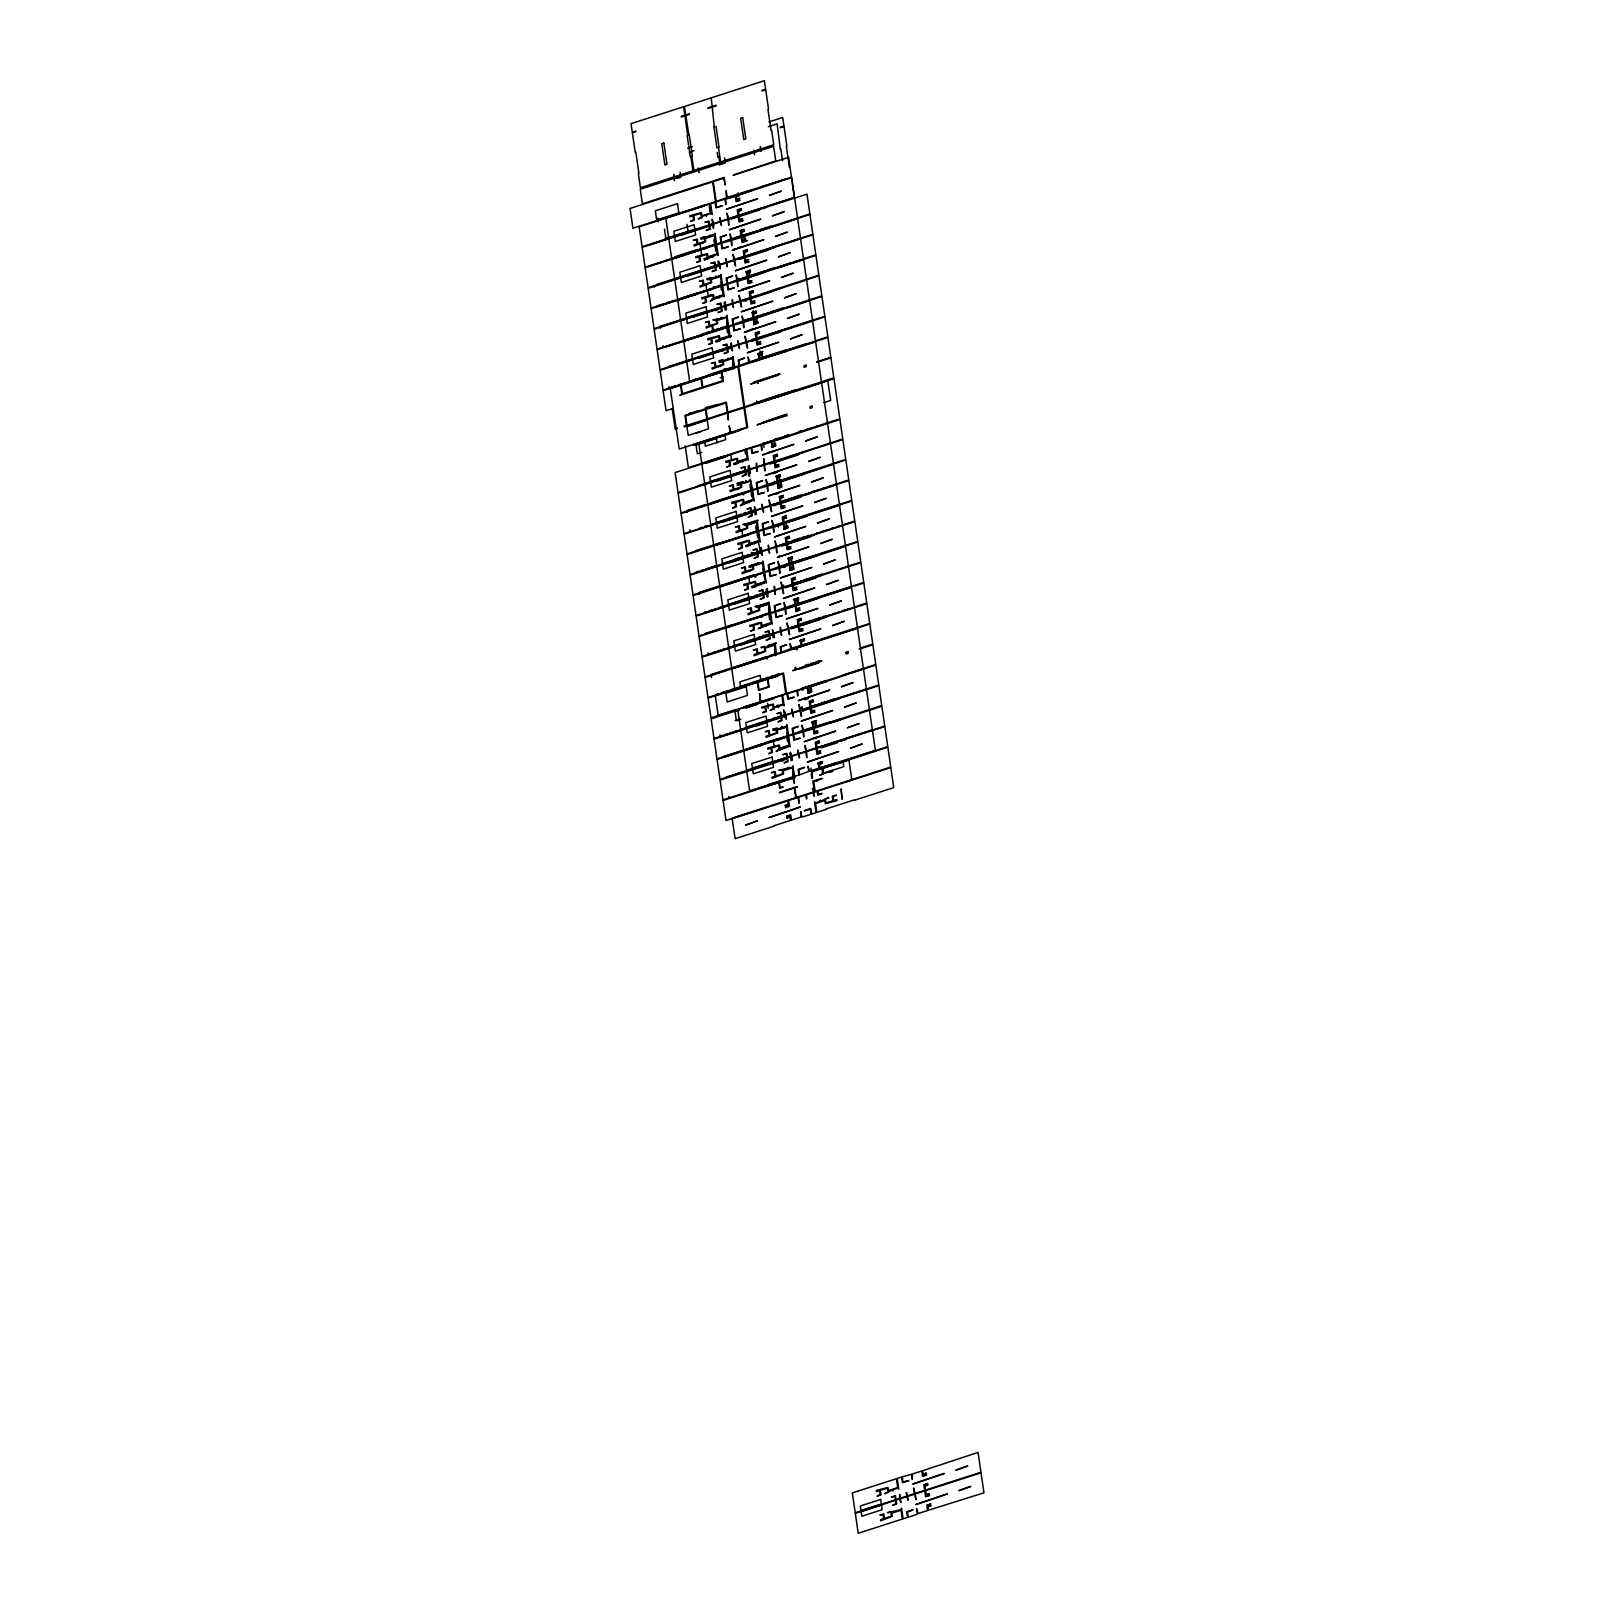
<?xml version="1.0" encoding="UTF-8"?>
<svg xmlns="http://www.w3.org/2000/svg" width="1614" height="1614" viewBox="0 0 1614 1614"><rect width="100%" height="100%" fill="white"/><g stroke="black" fill="none" stroke-linecap="round" stroke-linejoin="round"><path stroke-width="1.5" d="M735.802 237.843L742.238 235.745M701.808 463.823L745.93 449.6L747.221 458.477L737.941 461.463L737.477 458.336L725.775 461.342L725.957 462.492L729.044 461.483L729.629 465.478L726.623 467.051L730.476 465.8L729.81 461.241L736.771 459.001L737.356 462.996M743.772 707.557L737.719 709.514L740.624 729.326M723.112 756.724L787.753 735.681L786.442 726.804L777.161 729.79L777.625 732.917L766.125 737.376L765.964 736.226L769.051 735.238L768.466 731.263L765.298 731.687L769.172 730.436L769.838 734.995L776.778 732.756L776.213 728.761L772.844 729.246L776.899 727.954L777.08 729.225M710.321 98.151L684.497 106.463L685.728 114.998L689.319 113.848M635.876 131.057L632.284 132.207L631.034 123.673L683.59 106.746L684.84 115.28L681.249 116.45M707.981 107.835L711.572 106.685M712.46 106.383L716.051 105.233M762.05 90.384L765.621 89.234L764.39 80.7L711.229 97.849L714.296 126.82M635.956 131.642L632.365 132.792L635.21 152.281M681.33 117.035L684.921 115.865L687.766 135.354M689.42 114.433L685.809 115.583L688.875 134.991M708.062 108.42L711.653 107.27M712.561 106.968L716.132 105.818M762.131 90.969L765.722 89.819L768.567 109.308M687.584 148.165L692.366 146.632M768.849 121.978L782.709 117.499L783.96 126.033L780.369 127.183M689.299 152.18L694 150.667M768.365 126.719L777.161 123.874L780.248 149.113M780.45 127.768L784.041 126.618L786.886 146.107M676.669 178.609L680.826 177.258L680.099 172.274M719.057 164.931L725.291 162.913L724.565 157.93M705.015 205.039L632.93 228.24L630.045 208.448L712.682 181.837L715.587 201.669L671.747 215.751M727.531 197.796L750.631 190.351M762.171 186.619L785.251 179.174M704.309 205.886L639.164 226.828L642.09 246.74L681.108 234.171M728.378 198.139L751.277 190.755M712.44 220.008L713.751 223.458L720.328 221.34L719.783 217.648L720.893 221.158L727.853 218.919L727.026 213.23L728.62 218.657L794.532 197.453L791.627 177.621L736.226 195.899L736.71 199.228L739.797 198.24L736.932 200.782L740.1 200.217L736.045 201.528L735.258 196.222L725.796 199.268L725.775 204.675L725.029 199.511L723.798 199.47L715.688 202.073L716.455 207.238L722.326 205.785L715.93 207.843L715.123 202.254L710.664 203.687L712.218 214.42L711.27 213.371L707.013 214.743L706.428 216.276L706.246 215.005L701.989 216.357L702.171 217.648L698.116 218.959L701.323 217.325L700.738 213.351L693.778 215.59L694.444 220.129L690.59 221.38L693.596 219.807L693.011 215.832L689.924 216.821L689.743 215.691L701.444 212.665L701.908 215.792L711.189 212.806L709.898 203.949L665.775 218.152L668.68 237.984L712.985 223.7M663.435 239.74L668.176 238.226M731.303 217.89L761.687 208.085M766.368 206.572L792.071 198.28M648.324 245.207L666.804 239.255M713.065 224.245L709.575 225.355L710.14 229.208L706.085 230.499L709.474 228.825L708.99 225.556L668.761 238.509L671.686 258.522L713.247 244.723M762.131 208.71L766.045 207.439M681.269 235.18L712.016 225.294M731.445 219.02L759.831 209.881M713.61 228.078L713.832 223.983L720.389 221.885L721.539 225.536L720.974 221.683L727.934 219.443L728.782 225.274L728.701 219.201L806.98 194.164L809.865 213.956L744.478 235.14M713.388 234.696L701.041 238.69L704.249 237.399L704.834 241.394L697.873 243.633L697.208 239.074L693.354 240.325L696.522 239.901L697.107 243.875L694.02 244.864L694.181 246.014L705.681 241.575L705.217 238.428L714.498 235.442L715.789 244.319L701.364 249.02M714.013 238.993L715.769 250.957M743.146 230.056C734.007 232.678 750.49 227.13 741.29 230.54L741.451 231.69L744.619 231.125L741.532 232.113L742.016 235.422L758.499 230.56M700.597 243.754L703.603 242.786M675.015 256.747L697.167 249.605M760.174 229.511L761.969 228.926M763.765 228.361L767.376 227.191M769.172 226.606L770.967 226.041M734.289 238.428L743.913 235.321M651.289 265.503L662.386 261.932M664.605 261.226L687.988 253.701M735.338 238.448L742.299 236.209L742.702 240.244L745.87 239.679L742.783 240.668L742.944 241.818L747.464 240.547M701.444 249.605L715.89 244.965L717.181 253.822L707.9 256.808L707.457 253.68L695.755 256.707L695.916 257.837L699.003 256.848L699.588 260.822L696.582 262.396L700.436 261.145L699.77 256.606L706.73 254.366L707.315 258.341M734.37 238.993L743.993 235.906L744.76 241.172M706.811 248.072L671.767 259.168L674.672 279M742.218 236.915L809.925 214.42L812.831 234.252L739.595 257.837M703.966 258.664L717.262 254.387L718.23 255.436L716.656 244.703L721.115 243.27L721.922 248.859L728.317 246.801L722.447 248.253L721.7 243.089L731.021 240.526L731.767 245.691L731.788 240.284L741.27 237.238L742.037 242.544L746.031 240.809M737.88 247.749L742.117 246.377M714.336 255.9L704.108 259.975L708.183 258.664L707.981 257.393M733.825 250.15L734.41 248.637M656.495 284.589L679.595 277.144M720.066 264.111L680.483 276.821L679.817 272.221L700.113 265.685L700.779 270.284M735.722 259.087L739.212 257.958M661.195 283.64L664.665 282.531M668.115 281.421L715.002 266.572L715.466 269.841L712.077 271.535L716.132 270.224L715.567 266.371L719.057 265.261L720.389 268.852L719.824 264.999L726.401 262.9L726.966 266.734L726.986 262.699L733.926 260.459L735.56 266.048L734.713 260.217L812.911 234.797L815.837 254.81L803.691 258.704M770.1 249.06L774.014 247.789M687.261 276.176L718.008 266.249M739.817 259.249L768.203 250.109M707.053 279.847L719.42 275.873M709.212 279.747L720.409 275.893L720.994 274.36L722.568 285.093L727.026 283.661L726.199 278.072L732.595 276.014L726.845 278.294L727.591 283.459L736.791 280.049L736.045 274.884L737.578 279.807L747.04 276.761L746.273 271.455M715.91 286.525L713.449 286.626M717.685 285.96L720.651 285.012M766.146 270.365L748.008 276.438L747.524 273.129L750.55 271.697L747.464 272.705L747.302 271.555M767.941 269.78L775.144 267.46M657.18 305.893L659.622 305.107M662.063 304.32L664.504 303.533M666.945 302.746L669.386 301.959M671.827 301.172L674.269 300.386M676.71 299.599L679.151 298.812M681.592 298.025L684.013 297.238M686.454 296.472L691.337 294.898M693.778 294.111L696.219 293.324M741.815 278.637L738.93 279.565L738.768 278.455M742.985 278.254L746.455 277.144M750.732 275.792L771.028 269.256M777 267.319L791.566 262.618M793.987 261.831L796.408 261.065M798.849 260.278L801.27 259.491M707.356 290.016L721.801 285.335L720.49 276.458L711.209 279.464L711.673 282.591L700.194 287.03L700.012 285.9L703.119 284.891L702.534 280.917L699.346 281.34L703.22 280.09L703.886 284.649L710.846 282.41L710.261 278.415L706.892 278.919L710.947 277.608L711.128 278.879M740.281 279.404L749.905 276.317L749.138 271.051M750.47 276.135L803.53 259.007L800.605 239.013M657.281 306.539L670.617 302.242M672.957 301.475L696.38 294.394M739.01 280.211L745.971 277.971M777.08 267.944L815.938 255.436L818.823 275.268L740.624 300.688L739.03 295.261L739.858 300.95L732.897 303.19L732.353 299.478L732.312 303.371L725.755 305.49L725.211 301.798L724.968 305.732L660.187 326.351M740.362 279.989L803.631 259.652L806.516 279.484M748.23 277.931L764.592 272.221M711.229 294.878L708.203 295.846L707.436 290.581M707.699 296.451L711.29 295.301M712.016 298.973L722.305 295.665M741.734 289.41L750.248 286.667M712.097 299.538L722.386 296.23M741.835 289.975L750.328 287.231M693.092 316.162L654.073 328.731L651.148 308.718L721.882 285.981L723.173 294.837L713.913 297.823L713.449 294.696L701.747 297.722L701.908 298.852L705.015 297.864L705.58 301.858L702.574 303.412L706.448 302.161L705.782 297.622L712.742 295.382L713.327 299.357L710.12 300.991L718.23 297.037L719.198 298.065L719.017 296.774L723.254 295.423L724.222 296.451L722.648 285.718L727.107 284.286L727.934 289.874L734.33 287.817L728.439 289.269L727.692 284.104L735.802 281.502L737.013 281.542L737.78 286.727L737.8 281.3L747.262 278.254L748.028 283.56L752.104 282.248L748.936 282.833L748.775 281.683L751.862 280.695L748.714 281.26L748.291 277.225M694.928 315.739L705.318 312.39M708.788 311.26L712.258 310.15M717.282 308.536L716.959 310.554M719.057 307.951L722.003 307.003M743.328 300.143L745.285 299.518L745.486 300.95M768.688 291.973L782.387 287.574M805.204 280.211L818.903 275.812L821.829 295.826L756.462 317.111M774.135 290.661L780.006 288.785M693.253 317.151L721.64 308.012M743.429 300.991L771.815 291.852M715.123 320.177L723.354 317.514M715.204 320.722L723.435 318.079M702.151 333.916L704.208 333.251M706.266 332.585L709.353 331.596M711.391 330.931L714.477 329.942M715.506 329.619L718.553 328.409M720.732 327.924L723.697 326.976M725.473 326.411L728.418 325.443M754.142 317.171L759.548 315.436M761.344 314.851L764.935 313.701M766.731 313.116L768.526 312.531M770.342 311.966L773.933 310.796M775.729 310.211L779.34 309.061M781.136 308.476L782.931 307.911M755.897 317.292L744.841 320.036M665.493 346.828L702.372 335.409M745.022 321.226L754.303 318.24L754.706 322.275L757.874 321.711L754.767 322.699L754.948 323.849M785.372 308.234L821.929 296.472L824.835 316.283L751.599 339.808M712.863 331.758L657.14 349.693L660.065 369.727L726.925 348.059L726.441 344.791L722.87 345.335L726.925 344.024L727.49 347.878L730.981 346.748L731.203 342.814L731.747 346.506L738.324 344.387L737.78 340.695L738.889 344.206L745.85 341.966L745.022 336.277L746.636 341.724L756.098 338.658L755.271 332.968L759.326 331.677L756.32 333.23L759.548 333.23L756.522 334.663L757.067 338.355L812.528 320.5L809.623 300.668L756.542 317.696L757.39 323.365M713.428 331.576L727.894 326.996L729.185 335.853L719.905 338.839L719.441 335.712L707.739 338.738L707.921 339.868L711.007 338.879L711.592 342.874L708.586 344.428L712.44 343.177L711.774 338.637L718.734 336.398L719.319 340.372M746.354 320.964L755.977 317.877L756.764 323.143M718.795 330.124L683.771 341.2L686.676 361.032M719.763 329.801L729.246 326.754M754.222 318.967L783.093 308.96M731.364 335.793L715.95 340.635L716.112 342.007L720.167 340.695L719.985 339.424M749.864 329.72L756.32 328.207M716.031 341.442L731.424 336.237M668.499 366.62L729.79 346.828M669.729 366.802L673.199 365.672M676.649 364.562L680.119 363.453M687.06 361.213L690.53 360.104M700.92 356.755L714.78 352.276M730.375 347.252L722.689 349.734L722.89 351.206M756.421 338.879L761.001 337.407M783.819 330.063L792.958 327.117M802.077 324.172L806.657 322.699M811.217 321.226L824.915 316.828L827.841 336.842L815.695 340.756M699.245 358.147L729.992 348.221M751.801 341.2L780.187 332.08M731.404 357.844L719.138 362.383L732.413 357.925L732.998 356.412L734.552 367.124L739.01 365.692L738.203 360.104L744.599 358.046L738.849 360.346L739.595 365.49L748.795 362.081L748.049 356.916L749.562 361.839L783.012 351.227M762.676 351.368L760.073 352.195L759.891 350.964M759.367 352.881L762.736 351.791M718.573 366.721L721.519 365.329M708.163 374.932L722.527 370.292M723.556 369.969L724.464 368.799M727.329 368.759L725.453 368.658M728.499 368.375L732.05 367.225M760.133 358.187L761.929 357.602M763.745 357.037L767.336 355.867M769.132 355.302L772.743 354.132M774.538 353.547L776.334 352.982M778.13 352.397L781.741 351.227M783.536 350.662L787.128 349.492M671.626 387.138L669.185 387.925L669.003 386.674M674.067 386.351L676.508 385.564M678.949 384.778L681.39 383.991M683.832 383.204L686.253 382.417M688.694 381.63L691.135 380.843M693.576 380.077L724.504 370.352M789.004 349.35L805.991 343.883M718.775 372.168L663.051 390.104L660.146 370.292L726.986 348.604L727.47 351.872L724.081 353.567L728.136 352.255L727.571 348.402L731.061 347.292L732.393 350.884L731.828 347.05L738.405 344.932L739.535 348.584L738.97 344.73L745.93 342.491L747.564 348.079L746.697 342.249L756.179 339.202L757.027 345.033L761.082 343.721L757.894 344.004L760.759 341.462L757.652 342.45L757.148 338.9L812.609 321.045L815.534 341.058L762.454 358.106M719.34 371.987L733.785 367.367L732.494 358.51L723.213 361.496L723.677 364.623L712.178 369.061L712.016 367.931L715.103 366.923L714.518 362.948L711.35 363.372L715.224 362.121L715.89 366.681L722.83 364.441L722.265 360.447L718.896 360.951L722.951 359.64L723.133 360.911M752.265 361.375L761.889 358.288M718.855 372.733L663.132 390.689L666.057 410.682L672.937 408.463M719.42 372.552L732.917 368.214M752.346 361.96L761.99 358.853M762.554 358.671L827.921 337.487L830.827 357.299L816.684 361.859M722.447 371.886L708.304 376.001M725.775 370.817L732.877 368.537M786.744 351.186L760.295 359.256M720.207 377.817L723.274 377.273M753.718 382.135L778.997 373.984M817.209 362.242L830.907 357.844L833.833 377.858L756.926 402.612L756.684 400.958M691.034 412.68L688.956 413.749L697.611 410.965M718.008 404.388L705.399 407.676M766.146 399.203L769.737 398.053M771.532 397.468L775.144 396.318M776.939 395.733L780.53 394.562M782.326 393.998L789.528 391.677M791.324 391.092L794.935 389.942M753.819 403.359L782.608 394.078M677.618 428.154L675.177 428.941L672.251 408.927M753.879 403.823L744.599 406.809L738.708 366.539L815.635 341.845L821.506 382.014M758.358 402.955L827.78 380.601L830.685 400.433L823.826 402.653M696.3 433.177L700.658 431.765M786.966 414.052L763.039 422.243M696.159 443.789L715.991 437.394M716.576 437.212L734.188 431.543M736.973 430.635L742.601 428.84M786.018 414.778L756.966 424.926L785.675 415.08M786.099 415.343L769.212 420.185M787.188 415.565L763.14 422.868M701.868 452.364L697.349 453.816L696.078 445.101L716.374 438.564L717.019 442.922M773.933 439.573L777.544 438.403M784.727 436.103L788.338 434.933M799.132 431.463L800.927 430.877M705.318 462.149L725.15 455.773M764.088 443.225L767.578 442.115M769.313 441.55L772.198 440.622M774.7 439.633L788.217 435.276M800.988 431.301L803.429 430.535M805.85 429.748L808.271 428.961M810.712 428.174L813.133 427.407M815.554 426.621L817.995 425.834M820.416 425.067L822.837 424.28M825.279 423.493L839.845 418.813L833.954 378.644L811.519 385.847M728.519 455.37L675.096 472.579L678.041 492.593L745.022 471.207L745.507 474.476L742.117 476.17L746.172 474.859L745.607 471.026L749.098 469.896L750.429 473.487L749.864 469.654L756.421 467.535L756.986 471.389L757.006 467.354L763.967 465.114L764.814 470.945L764.733 464.852L774.216 461.806L775.063 467.657L779.118 466.345L775.931 466.628L778.876 464.63L775.688 465.054L775.184 461.503L842.851 439.613L845.756 459.425L772.702 482.949M764.33 443.85L773.953 440.743M774.518 440.561L787.753 436.305M789.165 436.264L772.259 441.57L772.743 444.879L775.83 443.89L772.965 446.453C782.326 443.729 765.661 449.398 774.72 446.009L774.216 442.498M705.257 463.46L725.554 456.923M767.84 452.586L774.296 451.093M734.007 464.065L746.354 460.091M697.551 485.854L744.942 470.663L744.478 467.394L740.907 467.959L744.962 466.648L745.527 470.481M737.376 474.012L678.122 493.158L681.007 512.99L750.792 490.515M740.685 472.942L747.786 470.663M775.285 461.806L799.273 454.079M769.777 464.086L798.163 454.946M717.221 481.012L747.968 471.106L748.674 475.908M743.368 481.819L736.912 483.554L740.987 482.243L741.169 483.534M738.97 483.675L743.429 482.243M773.066 473.084L777.302 471.732M773.146 473.648L777.383 472.277M735.923 489.345L739.494 488.195L736.549 489.587M749.965 484.825L751.721 496.789M779.602 475.283L776.031 476.433L780.349 474.778L776.294 476.09L777.08 481.396L767.598 484.442L766.085 479.54L766.832 484.704L757.632 488.114L756.885 482.949L762.635 480.649L756.24 482.707L757.047 488.296L752.588 489.728L750.248 479.257L750.449 480.548L737.114 485.249L750.53 481.113L751.821 489.97L707.719 504.193L704.793 484.18M687.1 510.508L705.6 504.557M712.52 502.337L740.261 493.4M770.241 484.261L804.66 473.164M809.32 471.732L818.439 468.786M832.138 464.388L845.837 459.97L848.762 479.983L834.196 484.664M736.831 495.619L681.108 513.555L684.033 533.588L745.729 514.281M737.396 495.437L748.634 491.806M770.322 484.825L779.945 481.739L780.732 487.004M804.761 473.749L780.51 481.557L781.358 487.226C770.947 490.232 789.367 484.18 778.069 488.215L777.302 482.889L767.82 485.955L767.8 491.362L767.053 486.197L757.733 488.76L758.479 493.904L764.35 492.472L757.975 494.53L757.148 488.941L752.689 490.374L754.263 501.086L753.294 500.058L749.037 501.429L749.239 502.7L748.271 501.672L740.16 505.626L750.288 501.732M741.976 503.83L752.285 500.501M775.769 494.207L778.674 493.259M729.084 518.074L731.142 517.408M733.18 516.742L736.266 515.754M738.324 515.088L741.411 514.099M743.449 513.434L745.446 512.364M748.25 511.9L751.801 510.75M752.992 510.367L755.897 509.096M782.871 500.743L786.462 499.594M788.257 499.008L791.869 497.858M793.664 497.273L800.867 494.953M699.871 527.919L702.312 527.132M704.753 526.346L707.194 525.559M772.42 504.557L775.325 503.629M777.06 503.064L781.136 501.752M812.346 491.705L814.767 490.918M817.209 490.152L819.63 489.365M822.051 488.578L824.492 487.791M829.334 486.238L831.775 485.451M771.936 505.384L781.216 502.398L781.701 506.07L784.868 505.646L781.922 507.643L785.11 507.361L781.055 508.672L780.208 502.822L770.746 505.888L771.593 511.719L769.959 506.13L763.019 508.37L763.563 512.203L762.433 508.551L755.856 510.67L756.421 514.503L755.09 510.912L751.599 512.042L752.164 515.875L748.109 517.186L751.499 515.491L751.035 512.223L710.785 525.196L713.711 545.209L719.683 542.829M812.306 492.391L848.863 480.629L851.748 500.441L773.61 525.478L772.077 520.555L772.824 525.72L763.624 529.13L762.877 523.965L768.627 521.665L762.232 523.723L763.059 529.311L758.6 530.744L757.027 520.031L756.441 521.564L742.924 524.57L746.293 524.086L746.879 528.06L739.918 530.3L739.252 525.761L735.379 526.991L738.566 526.567L739.151 530.562L736.045 531.551L736.226 532.701L747.706 528.242L747.242 525.115L756.522 522.129L757.834 530.986L754.343 532.378M781.176 502.519L836.536 484.704L839.462 504.718L786.422 521.947M723.153 521.564L684.114 534.133L687.019 553.965L742.743 536.03L741.915 530.34M749.057 513.212L756.159 510.912M783.678 502.055L800.483 496.648M804.095 495.518L809.966 493.622M723.213 522.008L753.96 512.082M773.388 505.828L801.775 496.709M747.141 523.561L756.058 520.676M747.201 523.985L758.358 520.394M745.083 525.014L753.314 522.371M745.164 525.579L753.395 522.916M755.957 525.801L757.712 537.765M695.412 550.778L748.553 533.992M749.521 533.366L756.623 531.067M743.308 535.848L757.834 530.986M776.233 525.236L785.857 522.129M700.113 549.849L703.583 548.72M713.973 545.371L717.443 544.261M720.913 543.151L724.383 542.022M727.853 540.912L731.303 539.802M734.774 538.673L738.244 537.563M741.714 536.433L748.634 534.214M749.602 533.891L753.153 532.761M787.914 521.564L810.753 514.22M815.312 512.748L829.011 508.329M838.13 505.404L851.829 500.986L854.754 520.999L842.629 524.913M742.823 536.594L687.1 554.55L690.025 574.564L756.946 552.714L756.482 549.426L752.911 549.991L756.966 548.679L757.531 552.513L761.001 551.403L761.243 547.449L761.788 551.141L768.345 549.042L768.385 545.149L768.93 548.841L775.89 546.601L775.063 540.912L776.657 546.359L786.139 543.313L785.292 537.623L789.347 536.312L786.341 537.886L789.589 537.886L786.563 539.298L787.087 542.99L842.447 525.175L839.542 505.343L786.522 522.533M743.388 536.413L757.914 531.631L759.205 540.508L749.945 543.494L749.481 540.367L737.78 543.393L737.941 544.523L741.048 543.535L741.613 547.509L738.607 549.083L742.48 547.832L741.815 543.272L748.775 541.033L749.36 545.028M776.314 525.821L785.957 522.714L786.724 527.98M807.141 516.157L784.263 523.602L784.747 526.931L787.834 525.922L784.969 528.484M744.175 541.679L747.242 541.134M758.217 541.174L760.819 553.36M747.968 545.169L756.885 542.284M745.991 546.036L758.358 542.042M735.076 559.09L739.192 557.758M741.25 557.112L744.316 556.104M746.374 555.458L749.461 554.47M754.242 552.916L752.386 552.815M756.018 552.351L759.569 551.201M787.067 542.344L788.863 541.779M792.454 540.609L794.27 540.024M796.065 539.459L799.656 538.289M801.452 537.724L805.063 536.554M806.859 535.969L808.654 535.404M696.118 572.082L698.559 571.295M700.98 570.509L703.422 569.722M705.863 568.935L708.304 568.148M710.745 567.361L715.627 565.808M759.75 551.685L722.507 563.468L721.841 558.868L742.137 552.331L742.803 556.931M779.199 545.411L809.946 535.525M815.917 533.508L818.338 532.721M820.78 531.934L823.201 531.167M825.622 530.381L828.063 529.594M830.484 528.807L832.905 528.04M837.767 526.467L840.188 525.68M696.199 572.728L709.535 568.431M711.875 567.684L757.027 553.239L757.511 556.507L754.121 558.202L758.177 556.891L757.612 553.057L761.082 551.927L762.413 555.539L761.869 551.685L768.425 549.567L769.575 553.219L769.01 549.385L775.971 547.146L776.818 552.977L776.738 546.904L854.855 521.645L857.76 541.457L784.707 564.981M749.38 556.043L690.126 575.129L693.011 594.961L763.826 572.022L762.534 563.145L749.098 567.22L761.364 562.681M752.689 554.974L759.791 552.694M787.289 543.837L808.876 536.897M810.087 536.494L814.001 535.243M729.225 562.983L759.972 553.077M781.761 546.057L810.147 536.917M759.831 562.418L748.997 566.151L757.41 564.194L757.995 562.661L758.197 563.952L762.433 562.58L763.019 561.047L764.592 571.76L769.051 570.327L768.244 564.739L774.639 562.681L768.869 564.981L769.636 570.146L778.836 566.736L778.069 561.571L779.602 566.494L789.064 563.427L788.298 558.121M750.974 565.727L759.891 562.842M778.735 557.375L779.32 555.841M788.015 558.404L792.353 556.81L788.076 558.827M748.533 571.558L751.478 570.166M699.104 592.54L754.565 574.685M782.225 566.232L791.849 563.125L791.082 557.859M792.413 562.943L857.841 542.001L860.766 562.015L782.669 587.375L781.055 581.928L781.882 587.617L774.922 589.856L774.397 586.164L774.357 590.058L767.78 592.177L767.235 588.464L767.013 592.419L719.178 607.61M749.38 577.409L760.618 573.777M782.326 566.796L791.949 563.689L792.716 568.975M818.944 555.014L792.514 563.508L793.342 569.197L789.771 570.347L794.128 568.935L790.073 570.246L789.286 564.94L779.824 567.987L779.804 573.394L779.058 568.229L769.717 570.791L770.483 575.936L776.354 574.503L769.959 576.561L769.152 570.973L764.693 572.405L766.247 583.118L765.298 582.089L761.041 583.461L761.223 584.732L760.275 583.703L756.018 585.075L756.199 586.366L752.144 587.657L764.35 583.037M751.902 586.467L764.269 582.472M752.063 587.092L755.352 586.043L754.767 582.049L747.807 584.288L748.472 588.848L744.619 590.099L747.625 588.525L747.04 584.55L743.953 585.539L743.772 584.409L755.473 581.383L755.937 584.51L765.218 581.524L763.926 572.647L719.804 586.871L722.709 606.682M741.088 600.105L747.242 598.128M749.299 597.462L752.366 596.474M754.424 595.808L757.511 594.82M759.649 594.113L762.615 593.165M764.39 592.6L767.356 591.652M793.059 583.36L798.466 581.625M800.262 581.04L802.057 580.475M803.853 579.89L807.464 578.74M809.26 578.155L812.851 576.985M814.667 576.42L821.849 574.1M704.551 612.311L706.993 611.524M709.434 610.738L711.875 609.951M714.316 609.164L716.757 608.377M735.056 602.97L696.017 615.559L693.092 595.526L748.815 577.59L749.663 583.259M704.43 613.017L763.019 594.255L763.503 597.523L760.113 599.218L764.168 597.906L763.604 594.073L767.094 592.943L767.639 596.797L767.861 592.701L774.438 590.583L774.982 594.436L775.002 590.401L781.963 588.162L783.597 593.75L782.729 587.92L792.212 584.873L793.059 590.704L797.114 589.392L793.927 589.675L796.791 587.113L793.684 588.101L793.18 584.55L860.847 562.661L863.752 582.472L785.594 607.51L784.081 602.587L784.828 607.752L775.628 611.161L774.881 605.996L780.631 603.697L774.236 605.754L775.043 611.343L770.584 612.775L769.031 602.062L768.446 603.596L754.928 606.602L758.298 606.118L758.862 610.092L751.922 612.352L751.256 607.792L747.383 609.043L750.55 608.599L751.135 612.594L748.049 613.582L748.21 614.732L759.71 610.274L759.246 607.146L768.526 604.161L769.838 613.038L755.291 617.819M735.157 603.535L696.118 616.104L699.003 635.936L754.727 618.001M757.733 596.312L741.23 601.175M758.701 595.99L768.163 592.943M793.281 584.853L822.01 575.169M735.217 603.979L765.964 594.053M785.393 587.799L816.139 577.913M759.145 605.593L768.062 602.708M757.067 606.985L768.123 603.132M757.148 607.53L767.437 604.221M705.096 633.556L760.537 616.023M761.526 615.398L768.627 613.118M788.217 607.207L797.861 604.1L797.074 598.834C785.009 602.143 807.888 595.223 794.29 599.137L795.077 604.443M715.587 630.751L719.057 629.642M725.977 627.402L729.447 626.293M736.388 624.053L739.837 622.943M746.778 620.704L750.248 619.594M763.967 615.176L761.606 615.923L761.828 617.395M765.742 614.591L769.293 613.461M786.724 607.853L789.992 606.803M790.779 606.541L795.359 605.068M799.919 603.596L809.058 600.65M822.737 596.252L850.134 587.435M854.694 585.963L863.833 583.017L866.758 603.031L854.613 606.945M754.827 618.566L699.084 636.521L702.009 656.535L768.95 634.746L768.466 631.457L764.915 632.022L768.97 630.711L769.535 634.544L773.005 633.434L772.46 629.742L773.772 633.192L780.349 631.074L780.389 627.18L780.934 630.872L787.894 628.633L787.047 622.943L788.661 628.391L798.123 625.344L797.296 619.655L801.351 618.344L798.345 619.917L801.593 619.917L798.547 621.329L799.091 625.042L854.452 607.207L851.546 587.395L798.506 604.504M755.392 618.384L769.918 613.663L771.21 622.54L761.929 625.526L761.485 622.399L749.784 625.425L749.945 626.555L753.032 625.566L753.617 629.541L750.611 631.114L754.484 629.864L753.819 625.304L760.759 623.065L761.344 627.059M788.318 607.792L797.941 604.685M819.125 598.128L796.267 605.633L796.751 608.962L799.838 607.953L796.973 610.516M756.159 623.65L759.226 623.105M770.342 624.013L758.156 628.673L771.29 623.105L772.259 624.134L770.685 613.421L775.144 611.988L775.971 617.577L782.366 615.519L776.475 616.952L775.729 611.807L785.05 609.245L785.796 614.409L785.816 609.003L795.298 605.956L796.065 611.262L800.12 609.951L795.763 611.343M747.08 641.121L754.263 638.801M757.349 637.812L760.436 636.824M762.474 636.158L763.422 635.21M765.661 635.149L764.431 635.19M767.437 634.564L770.382 633.616M800.867 623.811L806.254 622.056M808.069 621.491L811.66 620.321M813.456 619.756L815.252 619.171M817.067 618.586L820.658 617.436M822.454 616.851L826.065 615.701M710.543 653.327L708.102 654.114L707.921 652.863M712.985 652.54L715.426 651.753M717.867 650.967L720.308 650.18M722.749 649.413L725.19 648.626M727.632 647.839L730.073 647.053M732.514 646.266L771.754 633.636M791.183 627.382L819.569 618.243M827.921 615.539L830.342 614.752M832.784 613.986L835.205 613.199M837.626 612.412L840.067 611.625M842.488 610.859L844.909 610.072M847.33 609.285L849.771 608.498M708.203 654.759L769.031 635.27L769.515 638.559L766.105 640.233L770.16 638.922L769.616 635.089L773.086 633.979L774.417 637.57L773.852 633.717L780.43 631.599L781.579 635.27L781.015 631.417L787.975 629.178L789.589 634.766L788.742 628.935L866.859 603.676L869.744 623.488L796.711 647.012M761.384 638.075L702.11 657.1L704.995 676.932L781.055 652.359L780.228 646.77L786.623 644.712L780.873 647.012L781.64 652.177L790.84 648.767L790.073 643.603L791.606 648.525L801.069 645.479L800.302 640.153M767.053 636.259L771.795 634.726M801.674 625.102L825.985 617.214M741.209 644.954L769.596 635.795M791.385 628.774L819.771 619.655M767.376 645.882L776.294 643.018M767.437 646.306L776.354 643.441M767.175 646.649L773.368 644.652M711.108 674.591L766.569 656.716M769.898 655.647L777 653.367M792.656 648.324L796.126 647.194M793.382 648.646L869.825 624.033L872.75 644.047L860.625 647.96M760.819 659.561L705.076 677.497L708.021 697.51L747.04 684.941M761.384 659.38L818.621 640.94M794.31 648.767L803.933 645.661M804.498 645.479L857.518 628.411L866.375 688.835M763.341 678.828L740.503 686.475L739.837 681.895L760.133 675.358L760.799 679.938M765.399 678.162L768.486 677.174M770.463 676.548L774.014 675.398M775.789 674.813L778.755 673.865M805.063 665.392L808.654 664.242M810.47 663.657L814.061 662.507M815.857 661.922L819.468 660.772M716.555 694.343L718.997 693.556M721.438 692.769L723.859 691.982M726.3 691.216L728.741 690.429M731.182 689.642L733.624 688.855M846.059 652.641L848.48 651.874M859.152 649.11L872.851 644.692L875.756 664.504L842.77 675.136M747.141 685.506L708.102 698.075L710.987 717.907L743.832 707.336M770.685 678.041L777.787 675.741M819.67 662.265L805.225 666.461M777.948 676.024L740.907 687.443M799.737 669.003L818.661 662.93M717.1 715.607L735.581 709.656M802.703 688.028L826.267 680.442M745.829 706.69L766.731 699.951M767.296 699.77L785.776 693.798L782.851 673.845L715.284 695.695L718.21 715.607M863.429 668.761L786.563 693.556L783.536 672.998L734.713 688.714L731.808 668.902L766.63 657.685M717.181 716.132L720.651 715.022M724.121 713.913L734.511 710.563M751.842 704.975L758.782 702.736M762.252 701.626L765.702 700.516M801.331 689.037L802.38 689.965M821.042 682.682L802.783 688.573L803.005 690.005M825.904 681.512L797.74 690.631L797.719 696.038L796.973 690.873L787.652 693.435L788.399 698.6L794.27 697.147L787.874 699.205L787.067 693.617L782.608 695.049L784.182 705.762L783.214 704.733L778.957 706.105L778.372 707.638L778.19 706.347L773.933 707.719L774.115 709.01L770.06 710.321L773.267 708.687L772.682 704.693L765.722 706.932L766.388 711.492L762.534 712.742L765.54 711.169L764.955 707.194L761.869 708.183L761.687 707.053L773.388 704.027L773.852 707.154L783.133 704.168L781.842 695.291L743.832 707.981L743.772 706.932L772.622 698.055M738.869 709.938L711.128 718.855L716.979 758.883L772.723 740.947M745.789 707.699L766.589 701.001M767.175 700.819L774.276 698.539M813.073 685.91L826.61 681.552M739.474 710.12L735.056 711.552L736.388 720.732L740.826 719.299M746.132 707.981L757.188 704.41M777.726 705.177L776.859 705.883L778.372 705.399M804.579 697.732L805.487 698.781M735.238 720.611L739.878 719.118M803.893 699.044L808.13 697.672M804.619 699.649L808.089 698.539M770.382 719.521L746.435 727.188L745.769 722.608L766.065 716.071L766.731 720.651M772.42 718.855L775.446 717.443M777.06 717.362L780.611 716.212M781.801 715.849L785.352 714.699M811.055 706.407L816.462 704.672M818.258 704.108L820.053 703.522M821.869 702.937L825.46 701.787M827.256 701.202L830.867 700.052M832.663 699.467L834.458 698.882M722.547 735.359L720.106 736.145L719.925 734.895M724.989 734.572L727.43 733.785M729.871 733.018L732.312 732.231M734.753 731.445L737.194 730.658M739.636 729.871L784.929 715.063L784.384 711.371L785.695 714.82L792.272 712.702L791.728 708.99L792.857 712.52L799.798 710.281L798.97 704.572L800.584 710.019L878.762 685.062L875.837 665.049L824.593 681.976M713.993 738.506L780.954 716.898L781.418 720.187L778.029 721.862L782.084 720.57L781.519 716.717L785.009 715.607L786.341 719.198L785.776 715.345L792.353 713.227L793.483 716.898L792.918 713.045L799.878 710.806L801.512 716.394L800.665 710.563L810.127 707.517L810.974 713.348L815.03 712.036L811.842 712.319L814.788 710.321L811.62 710.765L811.096 707.194L866.436 689.38L869.381 709.393M720.207 736.811L740.866 730.153M808.937 708.143L834.579 699.911M841.56 697.652L878.843 685.668L881.748 705.56L804.882 730.355M714.094 739.071L785.776 716.152M839.946 698.539L803.369 710.745M755.291 726.34L766.368 722.79M772.985 730.597L786.361 726.239L786.946 724.706L788.52 735.419L792.978 733.987L792.151 728.398L798.547 726.34L792.797 728.64L793.543 733.805L802.743 730.396L801.997 725.231L803.53 730.153L812.992 727.107L812.205 721.781C825.4 717.786 803.389 725.11 815.07 721.801L815.837 727.067L806.213 730.153M775.144 730.496L786.24 727.248M764.431 742.985L778.513 738.445M750.671 747.847L762.09 743.731M773.288 740.765L786.764 736.428M840.632 719.077L816.402 726.885L815.574 721.196M723.193 757.309L743.55 750.752M750.55 748.493L762.292 745.164M804.942 730.981L811.903 728.741M840.712 719.642L803.732 731.646L803.732 737.053L802.965 731.888L793.644 734.451L794.391 739.616L800.282 738.163L793.886 740.221L793.059 734.632L788.6 736.065L790.174 746.778L789.206 745.749L776.072 751.337L779.259 749.703L778.694 745.708L771.734 747.968L772.4 752.507L768.526 753.758L771.532 752.185L770.947 748.21L767.861 749.199L767.699 748.069L779.401 745.043L779.844 748.17L789.125 745.184L787.834 736.307L778.614 739.737M777.161 745.628L774.135 746.616L773.368 741.33M777.948 749.723L788.197 746.092M811.923 738.788L816.18 737.437M780.087 749.622L788.318 746.979M758.459 766.711L790.921 756.078L790.376 752.386L791.687 755.836L798.264 753.718L797.719 750.006L798.849 753.536L805.81 751.297L804.962 745.587L806.576 751.035L816.038 747.988L815.211 742.299L819.266 740.987L816.26 742.561L819.509 742.561L816.462 743.973L817.007 747.686L872.367 729.851L869.462 710.039M726.098 777.141L744.599 771.189M809.159 750.349L837.626 741.23M844.687 738.95L884.754 726.038L881.849 706.226L830.605 722.991M840.047 741.411L845.938 739.535M787.571 758.762L720.086 780.046L722.971 799.878L778.715 781.922M821.203 747.928L837.747 742.601M785.352 768.889L789.831 767.457M821.062 762.776C809.3 766.105 831.452 758.822 818.217 762.797L818.984 768.123L809.522 771.169L807.989 766.247L808.755 771.411L799.555 774.821L798.789 769.656L804.539 767.356L798.143 769.414L798.97 775.002L782.447 780.066M768.082 784.686L771.169 783.698M772.178 783.375L775.265 782.366M777.323 781.721L781.418 780.389M820.053 767.941L875.373 750.409L872.448 730.396M779.28 781.741L792.756 777.403L792.696 771.472L794.451 783.456L792.857 777.988L779.36 782.326L780.127 787.592L783.214 787.027L779.623 788.197L778.795 782.508L723.072 800.443L725.997 820.477L765.016 807.888M812.205 771.149L821.829 768.042M822.394 767.861L887.761 746.596L884.835 726.582L817.087 748.21L817.612 751.781L820.699 750.772L817.834 753.334L821.042 753.052L816.987 754.363L816.119 748.533L806.657 751.579L806.738 757.652L805.89 751.821L798.93 754.061L799.495 757.914L798.345 754.242L791.768 756.361L792.333 760.214L791.001 756.623L720.005 779.481L717.06 759.468L786.845 736.993L787.41 740.786M784.727 780.894L768.244 785.756M788.056 779.824L795.157 777.544M846.684 760.94L820.215 769.01M832.542 770.302L819.73 775.285L822.696 773.893L821.909 768.627L812.286 771.714L812.346 777.666L810.954 768.103M829.616 772.44L832.723 771.452M779.441 792.333L797.296 786.583M779.501 792.756L797.356 787.007M812.326 788.439L813.658 791.889M732.11 818.157L890.746 767.053L887.861 747.242L822.474 768.446L823.322 774.115M821.748 793.281L818.258 794.391L817.794 791.122L890.827 767.598L893.753 787.612L854.916 800.12M785.07 805.386L788.157 804.377L787.632 800.826L732.191 818.702L735.116 838.695L774.135 826.126M821.829 793.846L817.773 795.157L817.209 791.304L813.718 792.434L814.283 796.267L812.952 792.676L806.395 794.794L806.939 798.627M785.15 805.951L788.237 804.962L785.393 807.666L789.468 806.354L788.6 800.524L798.083 797.477L798.93 803.308L798.849 797.215L805.81 794.976L806.375 798.829M828.607 797.377L820.497 801.331L820.316 800.04L819.71 801.573L815.474 802.945L814.505 801.916L816.079 812.629L811.62 814.061L810.793 808.473L804.397 810.531M836.153 794.935L832.279 796.186L832.945 800.746L826.005 802.985L825.42 798.991L828.708 797.941M836.234 795.52L833.147 796.509L833.732 800.483L836.819 799.495L836.98 800.645L825.279 803.651L824.835 800.524L815.554 803.51L816.845 812.387L826.126 809.401M786.643 816.099L790.699 814.788L791.465 820.114L800.947 817.047L800.968 811.64L801.714 816.805L802.864 816.442M786.704 816.523L789.791 815.534L789.952 816.664L786.865 817.673M804.458 810.974L810.289 809.098L811.035 814.243L802.945 816.866M786.926 818.096L790.013 817.108L790.497 820.416L774.074 825.702M826.065 808.977L854.855 799.697M791.566 177.237L727.127 197.554L726.118 190.714L726.542 197.735L716.172 201.488L713.247 181.595L723.697 178.246L725.271 184.904L724.202 177.479L642.372 203.788L640.254 189.242L773.59 146.289L775.729 160.896L733.18 175.18L788.641 157.325L791.546 177.964M762.05 208.105L765.964 206.834M768.042 249.101L773.933 247.224M774.034 290.096L779.925 288.2M782.003 330.446L785.917 329.195M755.372 382.558L778.291 375.194M757.047 403.339L771.472 398.698M773.066 398.194L776.273 397.165M777.867 396.64L781.075 395.612M782.689 395.107L785.877 394.078M787.491 393.554L790.699 392.525M792.292 392.02L795.5 390.992M797.094 390.467L800.302 389.438M801.916 388.934L805.124 387.905M806.718 387.38L809.925 386.351M739.817 430.494L693.576 445.363L693.415 444.233M705.136 462.956L726.582 456.076M799.979 453.332L803.893 452.061M803.994 494.933L809.885 493.057M815.998 576.904L821.849 575.028M821.99 617.9L825.904 616.629M839.845 697.974L833.913 699.447M839.966 740.846L843.9 739.595M845.958 781.822L851.849 779.945L848.924 759.932M794.613 197.997L797.538 217.991M809.522 300.022L806.597 280.029L751.135 297.884L751.66 301.435L754.827 301.011L751.882 302.988L755.09 302.706L751.035 304.017L750.167 298.187L740.705 301.233L741.552 307.063L739.938 301.475L732.978 303.714L733.543 307.568L732.393 303.916L725.836 306.035L726.381 309.868L725.049 306.277L721.579 307.386L722.144 311.24L718.089 312.551L721.478 310.856L720.994 307.588L680.745 320.561L683.67 340.574L718.512 329.337M791.687 178.851L792.071 181.535M792.292 182.987L794.411 197.533M827.558 423.312L830.443 443.144M830.524 443.689L833.449 463.702M842.528 525.72L845.454 545.734M848.439 566.191L845.554 546.359L790.255 564.618L790.739 567.946L793.826 566.938L790.981 569.5M848.52 566.736L851.446 586.75L798.426 603.918L797.578 598.249M854.532 607.752L857.458 627.765M786.321 146.289L788.257 159.544M788.439 160.855L789.407 167.493M780.833 148.932L782.568 160.775M771.674 130.492L773.752 144.735L720.59 161.884L718.512 147.661M767.982 109.49L771.088 130.694M760.275 146.43L761.001 151.413M753.94 150.203L754.626 154.924M843.113 762.07L843.779 766.65L823.483 773.187L822.797 768.607M788.681 436.284L839.926 419.458L842.77 439.008L764.653 464.328L763.826 458.638L763.886 464.57L756.926 466.809L756.401 463.117L756.361 467.011L749.784 469.109L749.239 465.417L749.017 469.371L710.523 481.497L709.857 476.897L730.153 470.36L730.819 474.96M794.532 476.231L778.049 481.093L777.565 477.764L780.591 476.352L777.484 477.341L777.323 476.211M806.536 558.262L790.033 563.125L789.549 559.816L792.575 558.383L789.488 559.372L789.327 558.242M818.52 640.294L802.037 645.156L801.553 641.847L804.579 640.415L801.492 641.404L801.331 640.274M770.503 312.591L754 317.454L753.516 314.145L756.542 312.713L753.456 313.721L753.294 312.571M830.443 721.922L813.96 726.784L813.476 723.476L816.502 722.043L813.416 723.052L813.234 721.902M836.435 762.938L819.952 767.8L819.468 764.491L822.494 763.059L819.408 764.068L819.246 762.918M780.853 481.698L781.519 486.298M792.837 563.669L793.503 568.269M810.813 686.636L811.479 691.216M745.386 241.394L744.558 235.725L797.619 218.636L800.524 238.469L745.063 256.323L744.518 252.631L747.544 251.199L744.316 251.199L747.322 249.625L743.267 250.937L744.094 256.626L734.632 259.672L733.018 254.245L733.866 259.935L726.905 262.174L725.775 258.664L726.32 262.356L719.743 264.474L718.432 261.024L718.976 264.716L715.506 265.846L714.941 261.993L710.886 263.304L714.437 262.759L714.921 266.028L648.082 287.756L645.136 267.722L700.88 249.787L701.707 255.476M761.626 352.417L762.191 356.21M774.801 442.458L775.345 446.251M810.49 686.475L811.317 692.164C800.988 695.432 818.217 689.279 808.896 692.144L811.761 689.582L808.654 690.59L808.17 687.261M738.062 192.913L738.526 196.081M761.122 353.022L761.647 356.533M779.098 475.888L779.865 481.154M809.925 686.656L810.692 691.922M739.071 215.308L738.526 211.595L741.552 210.183L738.324 210.183L741.33 208.61L737.275 209.921L738.102 215.61M739.151 215.832L739.656 219.403L742.843 218.979L739.898 220.957L743.086 220.674L739.03 221.986L738.183 216.155M745.143 256.848L745.668 260.419L748.755 259.41L745.89 261.972L749.078 261.69L745.022 263.001L744.175 257.171M751.055 297.339L750.53 293.647L753.556 292.215L750.308 292.215L753.314 290.641L749.259 291.952L750.107 297.642M753.193 310.695L753.355 311.865M759.286 353.587L759.468 354.737L762.554 353.748L759.528 355.161L760.012 358.49M775.103 460.958L774.559 457.266L777.585 455.834L774.357 455.834L777.363 454.28L773.308 455.592L774.135 461.281M778.977 487.468L781.842 484.906L778.735 485.895L778.251 482.586L833.55 464.328L836.456 484.16L770.665 505.343L769.051 499.896L769.898 505.586L762.938 507.825L761.808 504.314L762.353 508.027L755.776 510.125L754.464 506.675L755.009 510.387L710.705 524.651L707.8 504.839L751.922 490.616L753.213 499.493L743.933 502.479L743.489 499.351L731.788 502.358L731.949 503.507L735.036 502.519L735.621 506.493L732.615 508.067L736.488 506.816L735.823 502.257L742.763 500.017L743.348 504.012M781.095 501.974L780.551 498.282L783.637 497.294L780.349 496.87L783.355 495.296L779.3 496.608L780.127 502.297M784.041 522.109L783.557 518.78L786.643 517.791L783.496 518.356L783.335 517.226L786.361 515.794L782.306 517.105L783.072 522.411M787.229 543.414L787.693 547.085L790.86 546.662L787.914 548.659L791.122 548.377L787.067 549.688L786.2 543.837M793.099 584.026L792.555 580.314L795.641 579.325L792.353 578.901L795.359 577.328L791.304 578.639L792.131 584.329M795.319 599.258L795.5 600.388L798.587 599.399L795.561 600.832L796.045 604.14M799.212 625.445L799.697 629.117L802.864 628.693L799.919 630.691L803.126 630.408L799.051 631.72L798.204 625.889M811.015 706.67L810.47 702.958L813.496 701.545L810.268 701.545L813.274 699.972L809.219 701.283L810.046 706.972M814.182 728.277L814.667 731.606L817.814 731.041L814.727 732.03L814.888 733.159L818.036 732.595L813.981 733.906L813.214 728.6M815.595 737.437L815.796 738.728M740.261 230.439L741.048 235.745L731.566 238.791L730.053 233.869L730.799 239.033L721.599 242.443L720.853 237.278L726.603 234.978L720.207 237.056L721.014 242.625L716.555 244.077L715.002 233.344L714.417 234.877L701.122 239.235L700.88 237.904L704.955 236.592L705.136 237.863M754.041 324.575L753.254 319.269L743.792 322.316L743.772 327.743L743.025 322.558L733.684 325.12L734.451 330.285L740.322 328.832L733.926 330.89L733.119 325.302L728.66 326.734L730.214 337.467L729.266 336.438M758.257 353.486L759.044 358.792M772.077 447.199L771.29 441.873L761.828 444.919L761.808 450.346L761.062 445.182L751.721 447.724L752.487 452.888L758.358 451.456L751.963 453.514L751.156 447.925L746.697 449.358L748.25 460.071L747.302 459.042L733.926 463.5L734.148 464.61L738.203 463.299L738.022 462.028M784.061 529.231L783.294 523.904L773.832 526.971L773.812 532.378L773.045 527.213L763.725 529.775L764.491 534.92L770.362 533.488L763.967 535.545L763.14 529.957L758.681 531.389L760.255 542.102L759.286 541.073L745.91 545.471L746.152 546.642L750.207 545.35L750.026 544.059M807.202 687.584L807.989 692.89M752.063 312.591L756.32 311.159L752.265 312.47L753.032 317.776L743.57 320.823L742.037 315.9L742.803 321.065L733.603 324.475L732.837 319.33L738.607 317.03L732.211 319.088L733.018 324.676L728.56 326.109L726.986 315.396L726.401 316.909L722.164 318.281L721.196 317.252L721.377 318.523L712.884 319.935L716.253 319.431L716.838 323.425L709.878 325.665L709.212 321.105L705.358 322.356L708.526 321.932L709.111 325.907L706.024 326.916L706.186 328.046L717.665 323.607L717.221 320.48L726.482 317.494L727.793 326.351L713.348 330.991L712.581 325.725M817.35 779.824L816.765 781.358L816.583 780.066M745.87 299.316L746.112 300.971M751.862 340.352L752.003 341.361M757.854 381.368L758.156 383.406M772.783 483.494L773.005 484.926M784.787 565.525L785.05 567.361M796.791 647.557L797.094 649.595M757.289 381.55L757.531 383.224M778.553 527.092L778.21 524.691L774.74 525.801L774.902 527.011M784.202 565.707L784.444 567.382M796.206 647.739L796.489 649.655M815.151 791.324L813.759 781.701L822.172 778.412L812.851 781.075L814.384 791.566M763.341 442.619L764.047 447.421M801.956 706.569L802.683 711.532M811.257 774.216L811.923 778.654M715.991 126.275L719.077 147.459M794.875 667.732L795.077 669.064M713.913 126.941L717.019 148.125M717.241 152.462L717.968 157.446M776.596 653.791L775.023 643.078L774.438 644.611L770.181 645.983L769.232 644.954L769.414 646.225L765.157 647.597L764.975 646.326L760.92 647.618L764.29 647.133L764.875 651.128L757.914 653.367L757.248 648.808L753.375 650.059L756.562 649.615L757.148 653.609L754.041 654.598L754.222 655.748L765.702 651.289L765.238 648.162L774.518 645.176L775.83 654.053M794.512 776.455L792.938 765.722L792.353 767.255L778.836 770.261L782.205 769.777L782.79 773.772L775.83 776.011L775.164 771.452L771.29 772.702L774.478 772.279L775.063 776.253L771.956 777.242L772.138 778.392L783.617 773.933L783.173 770.806L792.434 767.82L793.745 776.697M711.935 219.262L713.287 228.442M709.918 205.442L709.978 211.394L709.292 206.713M718.129 261.569L718.855 266.552M721.135 282.127L722.184 289.33M724.141 302.564L725.231 310.029M733.825 368.9L732.776 361.697L732.837 367.649M745.587 449.277L746.193 453.494M748.089 466.426L749.562 476.372M754.464 509.883L755.191 514.866M763.079 568.935L764.128 576.137M766.085 589.372L767.175 596.837M770.483 619.514L768.728 607.53L768.789 613.461M772.44 632.849L773.167 637.812M775.769 655.708L774.72 648.505L774.781 654.457M783.698 709.837L784.787 717.302M787.067 732.877L788.459 742.48M790.053 753.314L791.163 760.779M796.509 797.336L794.229 787.41M714.296 240.89L714.841 244.682M720.913 286.243L721.478 290.036M726.825 326.653L726.764 320.722L727.753 332.928L726.925 327.238M744.881 450.104L745.446 453.897M756.24 527.697L756.805 531.49M768.869 614.046L769.696 619.736M709.494 224.83L708.929 220.977L704.874 222.288L708.445 221.743L708.909 225.012M721.498 306.862L720.933 303.008L716.878 304.32L720.429 303.775L720.913 307.043M751.539 511.497L750.974 507.664L746.919 508.975L750.47 508.41L750.954 511.699M763.523 593.528L762.958 589.695L758.903 591.006L762.474 590.442L762.958 593.73M781.438 716.192L780.894 712.339L776.818 713.65L780.389 713.106L780.873 716.374M787.45 757.208L786.886 753.355L782.83 754.666L786.381 754.121L786.865 757.39L746.616 770.342L743.731 750.53L749.824 748.997M787.531 757.733L788.096 761.586L784.021 762.877L787.43 761.203L786.946 757.914M710.16 236.249L709.978 234.978L709.393 236.491M713.005 255.758L712.42 257.292L712.238 256.021M716.152 277.265L715.97 275.994L715.385 277.507M725.009 337.79L724.424 339.323L724.242 338.052M728.156 359.297L727.975 358.026L727.389 359.559M743.045 460.414L742.46 461.947L742.279 460.656M746.193 481.92L746.011 480.629L745.426 482.162M755.049 542.445L754.464 543.979L754.263 542.687M767.053 624.477L766.448 626.01L766.267 624.719M782.104 727.611L781.922 726.32L781.337 727.853M788.096 768.627L787.914 767.336L787.329 768.869M698.418 168.098L699.124 172.819M743.61 492.875L743.872 494.711M755.614 574.907L755.937 577.106M782.608 759.508L782.83 760.961M715.708 309.041L715.95 310.594M742.642 493.198L742.864 494.752M751.357 552.755L751.499 553.804M754.646 575.23L754.908 577.005M766.65 657.261L766.932 659.258M781.64 759.811L781.801 760.92M712.52 288.321L677.678 299.538L674.753 279.545M712.601 288.967L677.779 300.184L680.664 320.016M741.25 484.099L741.714 487.226L730.214 491.665L730.053 490.535L733.139 489.546L732.554 485.552L729.387 485.975L733.24 484.745L733.906 489.284L740.866 487.045L740.281 483.07M748.634 534.617L713.812 545.855L716.697 565.667M753.254 566.131L753.698 569.258L742.218 573.716L742.057 572.567L745.143 571.578L744.558 567.583L741.391 568.007L745.244 566.776L745.91 571.316L752.87 569.076L752.285 565.102M754.545 575.008L719.703 586.225L716.777 566.211M760.638 616.649L725.796 627.886L728.701 647.698M766.549 657.039L731.707 668.257L728.782 648.243M784.465 779.683L749.622 790.9L746.697 770.887M689.259 134.87L692.345 156.074M691.781 156.255L693.859 170.499L719.683 162.167L718.976 156.962M768.022 679.05L769.172 686.979L758.54 690.409L757.41 682.581M690.873 156.558L692.951 170.781L640.395 187.708L638.317 173.465M767.457 679.353L768.526 686.737L759.064 689.803L757.975 682.399M687.181 135.536L690.288 156.74M767.538 703.28L768.244 708.223M699.972 243.532L700.799 249.202L645.055 267.157L642.17 247.325L694.948 230.378L695.614 234.958L675.318 241.495L674.652 236.915M705.964 284.508L706.791 290.197L651.047 308.133L648.162 288.321L700.94 271.354L701.606 275.954L681.31 282.49L680.644 277.89M711.956 325.503L712.783 331.173L657.039 349.128L654.154 329.296L706.932 312.349L707.598 316.929L687.302 323.466L686.636 318.886M730.839 454.623L731.667 460.313M730.981 476.029L731.646 480.629L711.35 487.166L710.685 482.566M736.973 517.025L737.638 521.604L717.342 528.141L716.677 523.561M742.965 558L743.63 562.6L723.334 569.137L722.668 564.537M748.957 598.996L749.642 603.575L729.326 610.112L728.66 605.532M754.807 638.922L754.142 634.342L733.825 640.879L734.511 645.459M754.969 640.012L755.634 644.591L735.338 651.128L734.673 646.548M712.763 352.255L712.097 347.656L691.801 354.192L692.467 358.792M712.924 353.325L713.61 357.925L693.294 364.461L692.628 359.861M760.759 701.465L759.629 693.637L760.194 701.646M686.999 224.346L687.988 231.246M673.865 174.292L674.591 179.275M673.764 176.047L674.45 180.768M731.687 624.86L725.715 627.241L722.79 607.227M674.491 235.826L673.825 231.246L694.121 224.709L694.787 229.289L665.856 238.368L664.504 229.188M695.654 379.209L689.682 381.59L686.757 361.576M702.574 462.613L702.736 463.722M704.713 483.635L698.801 443.325L747.645 427.569L744.72 407.535L821.627 382.821L827.498 422.969L688.391 467.697L685.183 445.827M740.705 729.871L743.63 749.885M657.826 218.273L658.33 221.844M635.795 152.079L638.902 173.283M654.255 285.88L654.437 287.131M660.267 326.896L660.449 328.146M663.011 345.658L663.193 346.909M687.181 511.053L687.362 512.304M689.924 529.816L690.106 531.067M699.185 593.084L699.366 594.335M711.189 675.116L711.552 677.618M728.923 796.428L729.104 797.679M783.597 585.115L783.839 586.79M795.601 667.147L795.843 668.821M801.512 707.618L801.835 709.837M794.31 787.955L795.722 797.578M737.316 193.761L737.618 196.04M721.337 372.148L701.525 378.564L702.776 387.138L722.608 380.763L721.337 372.148M737.961 366.782L721.922 371.966L723.294 381.308L679.797 395.309L681.854 394.24L680.543 385.242L670.294 388.55L679.212 449.055L730.194 432.613L729.185 425.793L730.779 432.431L746.818 427.266L743.953 407.777L727.914 412.942L728.338 419.963L727.329 413.144L684.417 426.923L684.255 425.814L686.374 425.128L684.961 415.444L726.32 402.088L727.813 412.216L743.852 407.051L737.961 366.782M858.345 1490.973L852.313 1492.93L855.218 1512.742L895.447 1499.789L894.983 1496.501L891.412 1497.066L895.467 1495.754L896.032 1499.588L899.502 1498.478L899.744 1494.524L900.289 1498.216L906.846 1496.117L906.322 1492.405L907.431 1495.916L914.392 1493.676L913.564 1487.987L915.158 1493.434L924.64 1490.388L923.793 1484.698L927.868 1483.387L924.842 1484.961L928.09 1484.961L925.064 1486.373L925.609 1490.065L980.949 1472.25L978.064 1452.418L922.764 1470.677L923.248 1473.986L926.335 1472.997L923.47 1475.559L926.638 1474.994L922.583 1476.306L921.796 1470.979L912.334 1474.046L912.313 1479.453L911.547 1474.288L902.226 1476.85L902.993 1481.995L908.864 1480.563L902.468 1482.62L901.641 1477.032L897.202 1478.464L898.756 1489.177L897.808 1488.148L893.551 1489.52L892.966 1491.054L892.784 1489.762L884.654 1493.717L887.861 1492.103L887.276 1488.108L880.316 1490.347L880.982 1494.907L877.108 1496.158L880.134 1494.584L879.549 1490.61L876.442 1491.598L876.281 1490.448L887.982 1487.442L888.446 1490.569L897.707 1487.583L896.436 1478.706L858.345 1490.973M864.257 1531.343L858.224 1533.3L855.299 1513.286L895.528 1500.314L896.012 1503.582L892.623 1505.277L896.678 1503.966L896.113 1500.132L899.583 1499.003L900.935 1502.594L900.37 1498.76L906.927 1496.642L908.077 1500.294L907.512 1496.46L914.472 1494.221L916.106 1499.81L915.239 1493.979L924.721 1490.912L925.568 1496.763L929.624 1495.452L926.436 1495.734L929.382 1493.737L926.194 1494.161L925.669 1490.61L981.03 1472.795L983.955 1492.809L928.534 1510.2L928.05 1506.871L931.096 1505.459L927.989 1506.447L927.828 1505.317L930.854 1503.885L926.799 1505.196L927.586 1510.502L918.104 1513.569L916.57 1508.646L917.337 1513.811L916.248 1514.618L908.137 1517.221L907.391 1512.056L913.141 1509.756L906.745 1511.814L907.552 1517.402L903.094 1518.835L901.54 1508.122L900.955 1509.655L887.418 1512.661L890.787 1512.177L891.372 1516.151L884.411 1518.391L883.746 1513.851L879.892 1515.082L883.06 1514.658L883.645 1518.653L880.558 1519.642L880.719 1520.792L892.219 1516.333L891.755 1513.206L901.036 1510.22L902.327 1519.077L864.257 1531.343M663.838 143.061L661.78 143.727L664.887 164.91L666.945 164.265L663.838 143.061M742.702 117.661L740.644 118.326L743.751 139.53L745.809 138.865L742.702 117.661M677.497 203.687L655.345 210.809L656.696 219.988L678.828 212.866L677.497 203.687M757.632 198.744L726.441 209.235L757.632 198.744M781.075 191.198L769.535 195.355L781.075 191.198M760.618 219.201L729.427 229.692L760.618 219.201M784.061 211.656L772.521 215.812L784.061 211.656M763.624 239.76L732.433 250.251L763.624 239.76M787.067 232.214L775.527 236.37L787.067 232.214M766.61 260.217L735.439 270.708L766.61 260.217M790.053 252.672L778.533 256.848L790.053 252.672M750.328 270.143L746.132 272.02L750.328 270.143M769.616 280.775L738.445 291.266L769.616 280.775M793.059 273.23L781.539 277.386L793.059 273.23M706.105 306.68L685.809 313.217L686.475 317.797L706.771 311.26L706.105 306.68M772.622 301.253L741.431 311.724L772.622 301.253M796.065 293.687L784.525 297.864L796.065 293.687M758.035 322.84L753.799 324.515L758.035 322.84M775.628 321.791L744.437 332.282L775.628 321.791M799.071 314.246L787.531 318.422L799.071 314.246M778.614 342.269L747.423 352.74L778.614 342.269M802.057 334.703L790.517 338.879L802.057 334.703M762.312 352.175L758.116 353.991L762.312 352.175M700.94 378.685L681.108 385.08L682.359 393.715L702.191 387.34L700.94 378.685M806.011 365.147L803.954 365.813L804.176 367.326L806.233 366.66L806.011 365.147M779.683 374.105L750.974 383.95L779.683 374.105M705.459 409.593L685.627 415.968L686.999 425.35L706.831 418.974L705.459 409.593M725.856 403.016L706.024 409.391L707.396 418.793L727.228 412.397L725.856 403.016M707.214 420.124L686.918 426.661L688.21 435.377L708.506 428.84L707.214 420.124M812.003 406.103L809.946 406.768L810.167 408.281L812.225 407.636L812.003 406.103M724.968 435.074L704.672 441.611L705.338 446.21L725.654 439.674L724.968 435.074M793.664 444.415L762.474 454.906L793.664 444.415M817.108 436.869L805.568 441.026L817.108 436.869M796.65 464.872L765.46 475.363L796.65 464.872M820.094 457.327L808.553 461.483L820.094 457.327M799.656 485.431L768.466 495.922L799.656 485.431M823.1 477.885L811.56 482.041L823.1 477.885M736.145 511.356L715.849 517.892L716.515 522.472L736.811 515.935L736.145 511.356M802.642 505.888L771.472 516.379L802.642 505.888M826.086 498.343L814.566 502.499L826.086 498.343M788.056 527.496L783.758 529.372L788.056 527.496M805.648 526.446L774.478 536.937L805.648 526.446M829.092 518.901L817.572 523.057L829.092 518.901M808.654 546.904L777.464 557.395L808.654 546.904M832.098 539.358L820.558 543.514L832.098 539.358M811.66 567.462L780.47 577.953L811.66 567.462M835.104 559.917L823.564 564.073L835.104 559.917M748.129 593.327L727.833 599.863L728.499 604.443L748.795 597.906L748.129 593.327M814.646 587.92L783.456 598.411L814.646 587.92M838.09 580.374L826.55 584.53L838.09 580.374M817.652 608.478L786.462 618.969L817.652 608.478M841.096 600.933L829.556 605.089L841.096 600.933M820.638 628.935L789.468 639.426L820.638 628.935M844.082 621.39L832.562 625.546L844.082 621.39M804.357 638.862L800.06 640.798L804.357 638.862M847.935 651.814L845.857 652.459L846.079 653.993L848.157 653.327L847.935 651.814M821.587 660.772L792.878 670.617L821.587 660.772M746.213 686.676L725.917 693.213L727.188 701.929L747.484 695.392L746.213 686.676M829.576 690.106L798.385 700.597L829.576 690.106M853.019 682.561L841.479 686.717L853.019 682.561M766.892 721.74L746.596 728.277L747.262 732.857L767.558 726.32L766.892 721.74M832.562 710.563L801.391 721.054L832.562 710.563M856.005 703.018L844.465 707.174L856.005 703.018M835.568 731.122L804.397 741.613L835.568 731.122M859.011 723.576L847.491 727.732L859.011 723.576M772.057 757.047L751.761 763.583L752.427 768.183L772.723 761.647L772.057 757.047M772.884 762.716L752.588 769.253L753.254 773.852L773.55 767.316L772.884 762.716M838.554 751.579L807.383 762.07L838.554 751.579M861.997 744.034L850.477 748.19L861.997 744.034M841.176 789.165L842.004 799.011L841.176 789.165M757.188 820.921L745.668 825.077L757.188 820.921M800.282 807.04L769.111 817.531L800.282 807.04M944.15 1473.521L912.979 1484.012L944.15 1473.521M967.593 1465.976L956.073 1470.132L967.593 1465.976M880.639 1499.446L860.343 1505.983L861.029 1510.563L881.325 1504.026L880.639 1499.446M881.486 1505.116L861.17 1511.652L861.856 1516.232L882.152 1509.695L881.486 1505.116M947.156 1493.979L915.965 1504.47L947.156 1493.979M970.599 1486.433L959.059 1490.59L970.599 1486.433"/></g></svg>
